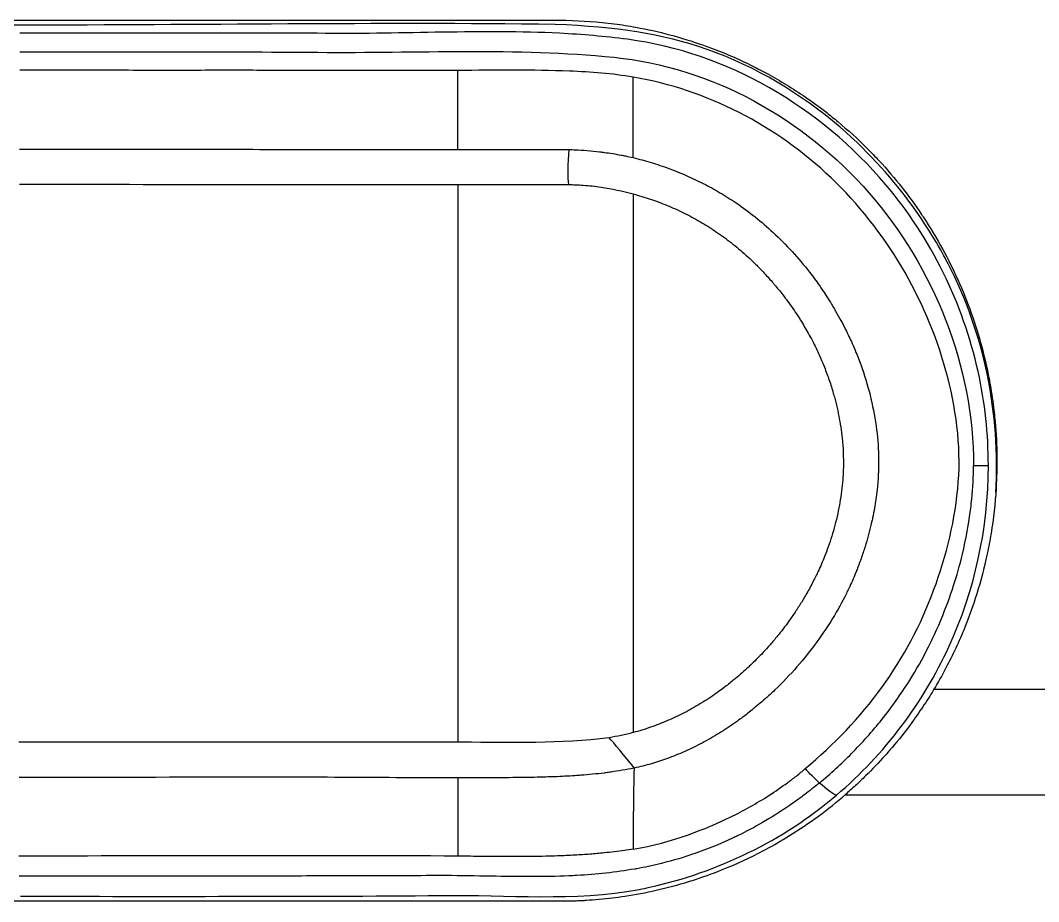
# Model space of a CAD drawing. Header units: millimetres. Extents: x 0 to 4378, y 0 to 2376.
# Drawn here: x 777.22 to 788.84, y 1974.41 to 1984.46 of the extents above; entities that cross this region are included whole.
import ezdxf

# ---------------------------------------------------------------- set-up
doc = ezdxf.new("R2010")
doc.units = ezdxf.units.MM
doc.header["$LTSCALE"] = 0.2

# ---------------------------------------------------------------- blocks, each defined once
blk = doc.blocks.new('A$Ce3085cef_1')
for p, q in [((-0.09, -181.938), (6.228, -181.938)), ((10.877, -187.015), (11.045, -187.015)), ((6.994, -187.526), (6.994, -187.526)), ((9.314, -187.618), (9.314, -187.618))]:
    blk.add_line(p, q)
for start, end in [(39.2565, 39.2802), (345.8671, 345.8682)]:
    blk.add_arc((-2, -188.4), 7.25, start, end)
for centre, major_axis, ratio, start_param, end_param in [((4.979, -184.743), (-0.003, -9.195), 0.001532, 1.716105, 1.816012), ((6.991, -184.849), (0, -9.199), 0.000256, 1.717574, 1.81944), ((-0.057, -181.898), (41.434, -0.183), 0.03628, 4.834741, 4.865555), ((6.295, -183.492), (-0.024, -0.358), 0.119275, 4.493179, 5.819858), ((6.937, -190.404), (-0.251, 0.316), 0.0374, 4.495161, 5.810614), ((5.037, -346.402), (-0.038, 181.916), 0.000114, 0.542193, 0.55163)]:
    blk.add_ellipse(centre, major_axis=major_axis, ratio=ratio, start_param=start_param, end_param=end_param)
for points, knots in [([(6.102, -181.984), (4.069, -181.961), (2.036, -181.992), (0.004, -181.994), (-2.242, -181.996), (-4.07, -181.961), (-6.094, -181.984)], [-1.156807, -1.156807, -1.156807, -1.156807, -0.607264, -0.607264, -0.607264, 0, 0, 0, 0]), ([(11.13, -187.324), (11.156, -186.876), (11.124, -186.423), (10.943, -185.543), (10.794, -185.115), (10.431, -184.414), (10.06, -183.765), (8.906, -182.773), (8.393, -182.466), (7.314, -182.085), (6.804, -182.017), (6.102, -181.984)], [-1.723844, -1.723844, -1.723844, -1.723844, -1.25618, -1.25618, -0.788612, -0.788612, -0.434682, -0.434682, -0.21107, -0.21107, 0, 0, 0, 0]), ([(6.228, -181.938), (6.412, -181.942), (6.596, -181.955), (6.778, -181.979), (6.86, -181.989), (6.941, -182.002), (7.023, -182.017), (7.154, -182.04), (7.284, -182.069), (7.413, -182.103), (7.542, -182.138), (7.669, -182.177), (7.795, -182.222), (7.822, -182.231), (7.848, -182.24), (7.875, -182.25), (8.037, -182.311), (8.195, -182.379), (8.35, -182.456), (8.41, -182.486), (8.469, -182.517), (8.528, -182.549), (8.674, -182.629), (8.816, -182.716), (8.954, -182.81), (9.038, -182.868), (9.12, -182.928), (9.201, -182.991), (9.243, -183.024), (9.286, -183.058), (9.327, -183.093), (9.443, -183.189), (9.555, -183.291), (9.662, -183.398), (9.708, -183.444), (9.753, -183.491), (9.798, -183.539), (9.89, -183.638), (9.978, -183.742), (10.062, -183.848), (10.139, -183.946), (10.212, -184.047), (10.282, -184.151), (10.288, -184.16), (10.294, -184.169), (10.301, -184.179), (10.381, -184.3), (10.456, -184.424), (10.526, -184.552), (10.587, -184.664), (10.643, -184.778), (10.695, -184.893), (10.752, -185.019), (10.804, -185.148), (10.85, -185.278), (10.895, -185.404), (10.935, -185.533), (10.97, -185.662), (10.999, -185.772), (11.025, -185.884), (11.047, -185.996), (11.052, -186.017), (11.056, -186.039), (11.06, -186.06), (11.077, -186.157), (11.092, -186.253), (11.104, -186.35), (11.109, -186.388), (11.113, -186.426), (11.117, -186.464), (11.131, -186.599), (11.139, -186.734), (11.142, -186.869), (11.144, -186.989), (11.142, -187.108), (11.136, -187.227), (11.135, -187.244), (11.134, -187.261), (11.133, -187.278), (11.123, -187.45), (11.104, -187.621), (11.076, -187.79), (11.063, -187.868), (11.049, -187.945), (11.032, -188.022), (11.028, -188.044), (11.023, -188.066), (11.018, -188.087), (10.984, -188.237), (10.943, -188.386), (10.896, -188.531), (10.86, -188.643), (10.819, -188.753), (10.776, -188.862), (10.711, -189.021), (10.638, -189.178), (10.558, -189.329), (10.515, -189.41), (10.471, -189.489), (10.424, -189.566)], [0, 0, 0, 0, 0.055914, 0.055914, 0.055914, 0.08097, 0.08097, 0.08097, 0.121424, 0.121424, 0.121424, 0.161837, 0.161837, 0.161837, 0.170338, 0.170338, 0.170338, 0.22259, 0.22259, 0.22259, 0.242723, 0.242723, 0.242723, 0.293046, 0.293046, 0.293046, 0.323756, 0.323756, 0.323756, 0.339954, 0.339954, 0.339954, 0.385271, 0.385271, 0.385271, 0.404923, 0.404923, 0.404923, 0.445637, 0.445637, 0.445637, 0.483022, 0.483022, 0.483022, 0.486367, 0.486367, 0.486367, 0.529798, 0.529798, 0.529798, 0.567725, 0.567725, 0.567725, 0.609205, 0.609205, 0.609205, 0.64949, 0.64949, 0.64949, 0.683783, 0.683783, 0.683783, 0.690347, 0.690347, 0.690347, 0.719657, 0.719657, 0.719657, 0.731029, 0.731029, 0.731029, 0.77175, 0.77175, 0.77175, 0.807746, 0.807746, 0.807746, 0.812891, 0.812891, 0.812891, 0.864988, 0.864988, 0.864988, 0.888889, 0.888889, 0.888889, 0.895661, 0.895661, 0.895661, 0.942481, 0.942481, 0.942481, 0.978394, 0.978394, 0.978394, 1.031247, 1.031247, 1.031247, 1.059149, 1.059149, 1.059149, 1.059149]), ([(11.045, -187.015), (11.045, -186.656), (10.92, -185.498), (10.391, -184.422), (9.127, -182.928), (8.065, -182.304), (6.67, -182.121), (6.412, -182.099), (6.153, -182.086), (5.267, -182.042), (4.373, -182.097), (2.99, -182.081), (2.5, -182.084), (2.01, -182.086), (1.92, -182.086), (1.252, -182.087), (0.58, -182.086), (-0.002, -182.086), (-0.005, -182.086)], [-123.959245, -123.959245, -123.959245, -123.959245, -122.889524, -120.519259, -120.519259, -117.078659, -117.078659, -116.300035, -116.300035, -116.300035, -113.638059, -113.638059, -112.182288, -112.182288, -112.182288, -111.916864, -110.197458, -110.190469, -110.190469, -110.190469, -110.190469]), ([(-0.005, -182.296), (1.131, -182.3), (2.266, -182.293), (4.528, -182.313), (5.655, -182.248), (7.891, -182.472), (8.943, -183.057), (10.429, -184.763), (10.876, -185.889), (10.877, -187.015)], [0, 0, 0, 0, 3.441683, 3.441683, 6.883366, 6.883366, 10.325049, 10.325049, 13.766731, 13.766731, 13.766731, 13.766731]), ([(4.994, -182.511), (4.75, -182.509), (4.506, -182.51), (4.261, -182.511), (4.239, -182.511), (4.217, -182.511), (4.195, -182.511), (4.013, -182.512), (3.832, -182.512), (3.65, -182.512), (3.605, -182.512), (3.56, -182.512), (3.514, -182.512), (3.484, -182.512), (3.454, -182.512), (3.424, -182.512), (3.39, -182.511), (3.356, -182.511), (3.322, -182.511), (3.067, -182.509), (2.812, -182.509), (2.557, -182.508), (2.523, -182.508), (2.489, -182.508), (2.456, -182.508), (2.193, -182.508), (1.93, -182.509), (1.666, -182.509), (1.378, -182.509), (1.09, -182.508), (0.802, -182.507), (0.538, -182.507), (0.274, -182.506), (0.01, -182.506), (0.005, -182.506), (0, -182.506), (-0.004, -182.506)], [-18.712231, -18.712231, -18.712231, -18.712231, -17.96021, -17.96021, -17.96021, -17.892214, -17.892214, -17.892214, -17.333339, -17.333339, -17.333339, -17.194469, -17.194469, -17.194469, -17.101944, -17.101944, -17.101944, -16.997475, -16.997475, -16.997475, -16.213042, -16.213042, -16.213042, -16.10971, -16.10971, -16.10971, -15.300883, -15.300883, -15.300883, -14.415103, -14.415103, -14.415103, -13.60411, -13.60411, -13.60411, -13.589462, -13.589462, -13.589462, -13.589462]), ([(8.953, -190.472), (9.283, -190.2), (9.58, -189.887), (10.079, -189.203), (10.275, -188.832), (10.567, -188.043), (10.671, -187.626), (10.734, -186.78), (10.676, -186.349), (10.33, -185.102), (9.876, -184.329), (8.627, -183.141), (7.834, -182.727), (6.994, -182.587)], [-31.415738, -31.415738, -31.415738, -31.415738, -30.087278, -30.087278, -28.758819, -28.758819, -27.43036, -27.43036, -26.101901, -26.101901, -23.444982, -23.444982, -20.788547, -20.788547, -20.788547, -20.788547]), ([(-0.006, -183.407), (0.83, -183.407), (1.665, -183.408), (2.708, -183.409), (2.916, -183.41), (3.281, -183.41), (3.437, -183.41), (4.06, -183.411), (4.527, -183.411), (4.994, -183.412)], [-0.5012623, -0.5012623, -0.5012623, -0.5012623, -0.2506621, -0.2506621, -0.1880427, -0.1880427, -0.1410103, -0.1410103, -0.0000618, -0.0000618, -0.0000618, -0.0000618]), ([(6.258, -183.411), (6.282, -183.412), (6.307, -183.413), (6.331, -183.414), (6.424, -183.418), (6.516, -183.426), (6.609, -183.437), (6.627, -183.439), (6.645, -183.442), (6.663, -183.444), (6.728, -183.453), (6.793, -183.463), (6.858, -183.475), (6.873, -183.478), (6.889, -183.481), (6.905, -183.485), (6.934, -183.491), (6.964, -183.497), (6.994, -183.504)], [-16.9650672, -16.9650672, -16.9650672, -16.9650672, -16.8938577, -16.8938577, -16.8938577, -16.6195135, -16.6195135, -16.6195135, -16.565263, -16.565263, -16.565263, -16.3716613, -16.3716613, -16.3716613, -16.3245232, -16.3245232, -16.3245232, -16.2348262, -16.2348262, -16.2348262, -16.2348262]), ([(6.994, -183.504), (7.062, -183.521), (7.13, -183.539), (7.198, -183.56), (7.265, -183.58), (7.333, -183.603), (7.399, -183.627), (7.466, -183.652), (7.532, -183.679), (7.598, -183.707), (7.663, -183.736), (7.728, -183.766), (7.792, -183.799), (7.857, -183.832), (7.921, -183.867), (7.983, -183.904), (8.046, -183.941), (8.108, -183.98), (8.169, -184.021), (8.317, -184.122), (8.458, -184.234), (8.59, -184.357), (8.74, -184.497), (8.879, -184.649), (9.005, -184.811), (9.044, -184.861), (9.082, -184.911), (9.118, -184.963), (9.129, -184.979), (9.14, -184.995), (9.151, -185.011), (9.187, -185.065), (9.222, -185.119), (9.256, -185.174), (9.266, -185.192), (9.277, -185.21), (9.288, -185.228), (9.293, -185.237), (9.298, -185.246), (9.303, -185.255), (9.323, -185.29), (9.343, -185.325), (9.362, -185.36), (9.381, -185.394), (9.398, -185.429), (9.416, -185.464), (9.442, -185.516), (9.467, -185.569), (9.491, -185.622), (9.506, -185.656), (9.521, -185.691), (9.535, -185.725), (9.557, -185.778), (9.578, -185.831), (9.597, -185.884), (9.6, -185.892), (9.602, -185.9), (9.605, -185.908), (9.684, -186.134), (9.739, -186.368), (9.77, -186.606), (9.799, -186.835), (9.8, -187.065), (9.776, -187.292), (9.772, -187.328), (9.768, -187.365), (9.763, -187.401), (9.758, -187.435), (9.752, -187.468), (9.746, -187.501), (9.74, -187.538), (9.732, -187.574), (9.725, -187.611), (9.721, -187.628), (9.717, -187.645), (9.713, -187.662), (9.704, -187.704), (9.693, -187.745), (9.683, -187.786), (9.672, -187.826), (9.66, -187.867), (9.648, -187.907), (9.635, -187.952), (9.62, -187.997), (9.605, -188.042), (9.589, -188.09), (9.571, -188.138), (9.553, -188.185), (9.549, -188.194), (9.546, -188.203), (9.542, -188.212), (9.539, -188.221), (9.535, -188.23), (9.531, -188.24), (9.507, -188.299), (9.481, -188.359), (9.453, -188.417), (9.444, -188.436), (9.435, -188.455), (9.425, -188.474), (9.329, -188.668), (9.216, -188.853), (9.088, -189.027), (8.946, -189.221), (8.786, -189.404), (8.611, -189.572), (8.587, -189.596), (8.562, -189.619), (8.537, -189.642), (8.488, -189.687), (8.438, -189.73), (8.386, -189.772), (8.378, -189.778), (8.371, -189.785), (8.363, -189.791), (8.322, -189.824), (8.28, -189.856), (8.238, -189.888), (8.219, -189.902), (8.201, -189.915), (8.182, -189.929), (8.121, -189.973), (8.058, -190.015), (7.995, -190.054), (7.932, -190.094), (7.868, -190.131), (7.803, -190.167), (7.738, -190.201), (7.673, -190.234), (7.606, -190.265), (7.54, -190.295), (7.473, -190.322), (7.405, -190.348), (7.398, -190.35), (7.391, -190.353), (7.384, -190.356), (7.323, -190.378), (7.262, -190.398), (7.201, -190.416), (7.136, -190.434), (7.071, -190.451), (7.004, -190.465)], [-16.234798, -16.234798, -16.234798, -16.234798, -16.026959, -16.026959, -16.026959, -15.818142, -15.818142, -15.818142, -15.608132, -15.608132, -15.608132, -15.39666, -15.39666, -15.39666, -15.183436, -15.183436, -15.183436, -14.968149, -14.968149, -14.968149, -14.441384, -14.441384, -14.441384, -13.841738, -13.841738, -13.841738, -13.657657, -13.657657, -13.657657, -13.601016, -13.601016, -13.601016, -13.412105, -13.412105, -13.412105, -13.35156, -13.35156, -13.35156, -13.32125, -13.32125, -13.32125, -13.203501, -13.203501, -13.203501, -13.09019, -13.09019, -13.09019, -12.919316, -12.919316, -12.919316, -12.809467, -12.809467, -12.809467, -12.642849, -12.642849, -12.642849, -12.618729, -12.618729, -12.618729, -11.917254, -11.917254, -11.917254, -11.240825, -11.240825, -11.240825, -11.131708, -11.131708, -11.131708, -11.032541, -11.032541, -11.032541, -10.922432, -10.922432, -10.922432, -10.870941, -10.870941, -10.870941, -10.745498, -10.745498, -10.745498, -10.621827, -10.621827, -10.621827, -10.482677, -10.482677, -10.482677, -10.333957, -10.333957, -10.333957, -10.305209, -10.305209, -10.305209, -10.27642, -10.27642, -10.27642, -10.086765, -10.086765, -10.086765, -10.024469, -10.024469, -10.024469, -9.391969, -9.391969, -9.391969, -8.682835, -8.682835, -8.682835, -8.583471, -8.583471, -8.583471, -8.390355, -8.390355, -8.390355, -8.360443, -8.360443, -8.360443, -8.207277, -8.207277, -8.207277, -8.139102, -8.139102, -8.139102, -7.919546, -7.919546, -7.919546, -7.702043, -7.702043, -7.702043, -7.486681, -7.486681, -7.486681, -7.273538, -7.273538, -7.273538, -7.251281, -7.251281, -7.251281, -7.062748, -7.062748, -7.062748, -6.865662, -6.865662, -6.865662, -6.865662]), ([(4.994, -183.811), (5.182, -183.81), (5.377, -183.811), (5.774, -183.811), (6.054, -183.812), (6.254, -183.811)], [0.00009, 0.00009, 0.00009, 0.00009, 0.0569922, 0.0569922, 0.1141254, 0.1141254, 0.1141254, 0.1141254]), ([(4.994, -183.811), (4.994, -183.969), (4.994, -184.129), (4.994, -184.453), (4.994, -184.618), (4.994, -184.95), (4.994, -185.116), (4.994, -185.445), (4.994, -185.607), (4.994, -185.932), (4.994, -186.096), (4.994, -186.425), (4.994, -186.59), (4.994, -186.844), (4.994, -186.932), (4.994, -187.196), (4.994, -187.373), (4.994, -187.733), (4.994, -187.915), (4.994, -188.283), (4.994, -188.468), (4.994, -188.838), (4.994, -189.023), (4.994, -189.316), (4.994, -189.423), (4.994, -189.742), (4.994, -189.955), (4.994, -190.17)], [1.942734, 1.942734, 1.942734, 1.942734, 2.457474, 2.457474, 2.98419, 2.98419, 3.510907, 3.510907, 4.015962, 4.015962, 4.522549, 4.522549, 5.027309, 5.027309, 5.294969, 5.294969, 5.829294, 5.829294, 6.374332, 6.374332, 6.921029, 6.921029, 7.461655, 7.461655, 7.771433, 7.771433, 8.384461, 8.384461, 8.384461, 8.384461]), ([(6.254, -183.811), (6.31, -183.812), (6.367, -183.814), (6.491, -183.823), (6.56, -183.83), (6.751, -183.859), (6.874, -183.885), (6.994, -183.918)], [0.000001, 0.000001, 0.000001, 0.000001, 0.01709368, 0.01709368, 0.0378542, 0.0378542, 0.07570865, 0.07570865, 0.07570865, 0.07570865]), ([(6.994, -183.918), (7.059, -183.935), (7.124, -183.955), (7.188, -183.977), (7.253, -183.998), (7.317, -184.022), (7.38, -184.048), (7.443, -184.075), (7.506, -184.103), (7.568, -184.133), (7.631, -184.164), (7.693, -184.197), (7.753, -184.232), (7.815, -184.268), (7.875, -184.305), (7.934, -184.345), (7.994, -184.385), (8.053, -184.428), (8.11, -184.473), (8.168, -184.518), (8.225, -184.566), (8.28, -184.616), (8.307, -184.64), (8.333, -184.664), (8.358, -184.688), (8.388, -184.717), (8.417, -184.746), (8.446, -184.776), (8.456, -184.786), (8.466, -184.797), (8.476, -184.808), (8.511, -184.845), (8.545, -184.883), (8.579, -184.921), (8.587, -184.931), (8.595, -184.94), (8.603, -184.95), (8.636, -184.989), (8.669, -185.029), (8.701, -185.07), (8.719, -185.094), (8.737, -185.117), (8.755, -185.141), (8.795, -185.195), (8.833, -185.25), (8.87, -185.306), (8.88, -185.322), (8.89, -185.338), (8.9, -185.354), (8.931, -185.403), (8.961, -185.453), (8.989, -185.504), (9.006, -185.534), (9.022, -185.564), (9.038, -185.594), (9.066, -185.648), (9.093, -185.703), (9.118, -185.759), (9.135, -185.797), (9.152, -185.836), (9.167, -185.875), (9.187, -185.924), (9.206, -185.974), (9.223, -186.024), (9.241, -186.073), (9.257, -186.123), (9.272, -186.174)], [-16.152776, -16.152776, -16.152776, -16.152776, -15.932591, -15.932591, -15.932591, -15.710852, -15.710852, -15.710852, -15.486951, -15.486951, -15.486951, -15.260236, -15.260236, -15.260236, -15.029975, -15.029975, -15.029975, -14.795327, -14.795327, -14.795327, -14.555298, -14.555298, -14.555298, -14.440386, -14.440386, -14.440386, -14.307585, -14.307585, -14.307585, -14.260198, -14.260198, -14.260198, -14.096875, -14.096875, -14.096875, -14.057169, -14.057169, -14.057169, -13.890926, -13.890926, -13.890926, -13.796099, -13.796099, -13.796099, -13.581276, -13.581276, -13.581276, -13.520847, -13.520847, -13.520847, -13.33325, -13.33325, -13.33325, -13.223467, -13.223467, -13.223467, -13.025499, -13.025499, -13.025499, -12.889361, -12.889361, -12.889361, -12.716849, -12.716849, -12.716849, -12.546701, -12.546701, -12.546701, -12.546701]), ([(6.994, -183.918), (6.994, -184.087), (6.994, -184.258), (6.994, -185.234), (6.994, -186.09), (6.994, -186.95), (6.994, -187.796), (6.994, -188.631), (6.994, -189.652), (6.994, -189.856), (6.994, -190.06)], [1.993029, 1.993029, 1.993029, 1.993029, 2.541442, 2.541442, 5.082989, 5.1247, 5.1247, 7.624618, 7.624618, 8.25646, 8.25646, 8.25646, 8.25646]), ([(9.272, -186.174), (9.277, -186.193), (9.283, -186.211), (9.288, -186.23), (9.3, -186.273), (9.31, -186.315), (9.32, -186.358), (9.329, -186.399), (9.338, -186.441), (9.345, -186.482), (9.353, -186.524), (9.36, -186.566), (9.366, -186.608), (9.371, -186.65), (9.376, -186.693), (9.38, -186.736), (9.381, -186.74), (9.381, -186.744), (9.381, -186.748), (9.386, -186.798), (9.389, -186.847), (9.39, -186.895), (9.39, -186.899), (9.39, -186.903), (9.39, -186.907), (9.391, -186.928), (9.391, -186.949), (9.391, -186.97), (9.391, -186.991), (9.391, -187.012), (9.391, -187.033), (9.39, -187.072), (9.388, -187.11), (9.385, -187.149), (9.383, -187.19), (9.379, -187.232), (9.374, -187.273), (9.369, -187.317), (9.363, -187.361), (9.356, -187.405), (9.35, -187.446), (9.342, -187.488), (9.333, -187.53), (9.324, -187.574), (9.314, -187.618), (9.303, -187.662), (9.3, -187.673), (9.297, -187.684), (9.294, -187.695), (9.283, -187.737), (9.271, -187.779), (9.258, -187.82), (9.246, -187.861), (9.232, -187.902), (9.218, -187.943), (9.204, -187.98), (9.19, -188.017), (9.176, -188.054), (9.153, -188.11), (9.13, -188.165), (9.104, -188.219), (9.086, -188.258), (9.068, -188.296), (9.048, -188.334), (9.025, -188.38), (9.001, -188.425), (8.975, -188.47), (8.955, -188.505), (8.934, -188.541), (8.912, -188.576), (8.889, -188.613), (8.865, -188.65), (8.841, -188.687), (8.817, -188.722), (8.793, -188.756), (8.769, -188.79), (8.748, -188.819), (8.726, -188.848), (8.705, -188.877), (8.693, -188.891), (8.682, -188.906), (8.671, -188.92), (8.653, -188.942), (8.636, -188.964), (8.618, -188.985), (8.59, -189.019), (8.562, -189.052), (8.533, -189.084), (8.509, -189.111), (8.484, -189.138), (8.459, -189.164), (8.418, -189.207), (8.375, -189.25), (8.331, -189.291), (8.319, -189.303), (8.306, -189.315), (8.294, -189.327), (8.244, -189.373), (8.193, -189.417), (8.14, -189.46), (8.134, -189.465), (8.128, -189.47), (8.122, -189.475), (8.086, -189.504), (8.05, -189.532), (8.013, -189.56), (7.99, -189.577), (7.968, -189.593), (7.945, -189.609), (7.886, -189.651), (7.825, -189.691), (7.763, -189.728), (7.702, -189.766), (7.64, -189.801), (7.576, -189.834), (7.514, -189.866), (7.45, -189.896), (7.385, -189.924), (7.321, -189.951), (7.257, -189.977), (7.191, -189.999), (7.126, -190.022), (7.06, -190.042), (6.994, -190.06)], [-12.546701, -12.546701, -12.546701, -12.546701, -12.483026, -12.483026, -12.483026, -12.341111, -12.341111, -12.341111, -12.204741, -12.204741, -12.204741, -12.067764, -12.067764, -12.067764, -11.928811, -11.928811, -11.928811, -11.915365, -11.915365, -11.915365, -11.755971, -11.755971, -11.755971, -11.742692, -11.742692, -11.742692, -11.674601, -11.674601, -11.674601, -11.605161, -11.605161, -11.605161, -11.478618, -11.478618, -11.478618, -11.341953, -11.341953, -11.341953, -11.197976, -11.197976, -11.197976, -11.061509, -11.061509, -11.061509, -10.916193, -10.916193, -10.916193, -10.879513, -10.879513, -10.879513, -10.740833, -10.740833, -10.740833, -10.602154, -10.602154, -10.602154, -10.47376, -10.47376, -10.47376, -10.279513, -10.279513, -10.279513, -10.141882, -10.141882, -10.141882, -9.976487, -9.976487, -9.976487, -9.844478, -9.844478, -9.844478, -9.702254, -9.702254, -9.702254, -9.566809, -9.566809, -9.566809, -9.450571, -9.450571, -9.450571, -9.391324, -9.391324, -9.391324, -9.300813, -9.300813, -9.300813, -9.160415, -9.160415, -9.160415, -9.043812, -9.043812, -9.043812, -8.849774, -8.849774, -8.849774, -8.794334, -8.794334, -8.794334, -8.576118, -8.576118, -8.576118, -8.550886, -8.550886, -8.550886, -8.401614, -8.401614, -8.401614, -8.312237, -8.312237, -8.312237, -8.077395, -8.077395, -8.077395, -7.845945, -7.845945, -7.845945, -7.617594, -7.617594, -7.617594, -7.392075, -7.392075, -7.392075, -7.169122, -7.169122, -7.169122, -7.169122]), ([(9.117, -190.635), (9.245, -190.529), (9.368, -190.416), (9.485, -190.298), (9.607, -190.175), (9.722, -190.045), (9.83, -189.911), (9.943, -189.769), (10.048, -189.622), (10.144, -189.47), (10.223, -189.344), (10.296, -189.215), (10.362, -189.083), (10.372, -189.063), (10.382, -189.043), (10.392, -189.023), (10.393, -189.02), (10.395, -189.017), (10.396, -189.014), (10.399, -189.008), (10.402, -189.002), (10.404, -188.996), (10.473, -188.854), (10.534, -188.707), (10.589, -188.557), (10.609, -188.503), (10.628, -188.448), (10.645, -188.394), (10.685, -188.273), (10.719, -188.15), (10.749, -188.026), (10.791, -187.854), (10.823, -187.679), (10.844, -187.503), (10.849, -187.467), (10.853, -187.431), (10.856, -187.395), (10.869, -187.269), (10.876, -187.142), (10.877, -187.015)], [37.039421, 37.039421, 37.039421, 37.039421, 37.54793, 37.54793, 37.54793, 38.079479, 38.079479, 38.079479, 38.638169, 38.638169, 38.638169, 39.100683, 39.100683, 39.100683, 39.171147, 39.171147, 39.171147, 39.181422, 39.181422, 39.181422, 39.201484, 39.201484, 39.201484, 39.69909, 39.69909, 39.69909, 39.877994, 39.877994, 39.877994, 40.272392, 40.272392, 40.272392, 40.820527, 40.820527, 40.820527, 40.93212, 40.93212, 40.93212, 41.323422, 41.323422, 41.323422, 41.323422]), ([(9.311, -190.774), (9.866, -190.304), (10.301, -189.72), (10.888, -188.444), (11.046, -187.732), (11.045, -187.015)], [-128.243245, -128.243245, -128.243245, -128.243245, -126.101245, -126.101245, -123.959245, -123.959245, -123.959245, -123.959245]), ([(10.424, -189.566), (10.421, -189.571), (10.418, -189.577), (10.415, -189.582), (10.398, -189.608), (10.381, -189.637), (10.362, -189.666), (10.341, -189.699), (10.32, -189.732), (10.298, -189.765), (10.255, -189.83), (10.209, -189.894), (10.163, -189.958), (10.094, -190.051), (10.022, -190.142), (9.946, -190.231), (9.919, -190.262), (9.892, -190.293), (9.865, -190.324), (9.794, -190.403), (9.72, -190.48), (9.644, -190.555), (9.606, -190.592), (9.568, -190.629), (9.529, -190.665), (9.509, -190.683), (9.489, -190.701), (9.47, -190.718), (9.449, -190.737), (9.43, -190.754), (9.412, -190.77)], [0.0000177, 0.0000177, 0.0000177, 0.0000177, 0.0018436, 0.0018436, 0.0018436, 0.0113111, 0.0113111, 0.0113111, 0.0219172, 0.0219172, 0.0219172, 0.0430262, 0.0430262, 0.0430262, 0.0740295, 0.0740295, 0.0740295, 0.0849798, 0.0849798, 0.0849798, 0.113141, 0.113141, 0.113141, 0.1272106, 0.1272106, 0.1272106, 0.1342458, 0.1342458, 0.1342458, 0.1416401, 0.1416401, 0.1416401, 0.1416401]), ([(10.424, -189.566), (14.455, -189.566), (18.319, -189.566), (23.818, -189.566), (25.726, -189.566), (29.236, -189.566), (30.836, -189.566), (33.732, -189.566), (35.038, -189.566), (37.259, -189.566), (38.179, -189.566), (39.644, -189.566), (40.19, -189.566), (40.802, -189.566), (40.94, -189.566), (40.94, -189.566)], [-0.9999997, -0.9999997, -0.9999997, -0.9999997, -0.8874103, -0.8874103, -0.8234994, -0.8234994, -0.7595886, -0.7595886, -0.6956777, -0.6956777, -0.6317668, -0.6317668, -0.5678559, -0.5678559, -0.5152333, -0.5152333, -0.5152333, -0.5152333]), ([(6.719, -190.118), (6.165, -190.19), (5.605, -190.172), (5.028, -190.17), (5.011, -190.17), (4.994, -190.17)], [-6.865662, -6.865662, -6.865662, -6.865662, -5.149247, -5.149247, -5.096195, -5.096195, -5.096195, -5.096195]), ([(6.994, -190.06), (6.948, -190.072), (6.903, -190.083), (6.857, -190.093), (6.811, -190.102), (6.765, -190.111), (6.719, -190.118)], [0, 0, 0, 0, 0.01422053, 0.01422053, 0.01422053, 0.02836464, 0.02836464, 0.02836464, 0.02836464]), ([(4.994, -190.17), (4.452, -190.168), (3.908, -190.168), (2.24, -190.167), (1.112, -190.169), (-0.015, -190.169)], [-5.096168, -5.096168, -5.096168, -5.096168, -3.43283, -3.43283, 0, 0, 0, 0]), ([(7.004, -190.465), (6.91, -190.484), (6.826, -190.498), (6.741, -190.51), (6.731, -190.512), (6.721, -190.513), (6.711, -190.514), (6.695, -190.517), (6.679, -190.519), (6.662, -190.521), (6.574, -190.532), (6.485, -190.54), (6.396, -190.547), (6.374, -190.549), (6.351, -190.55), (6.329, -190.552), (6.252, -190.557), (6.176, -190.561), (6.099, -190.564), (6.095, -190.564), (6.09, -190.564), (6.085, -190.564), (6.056, -190.565), (6.026, -190.566), (5.996, -190.567), (5.909, -190.57), (5.821, -190.571), (5.733, -190.573), (5.709, -190.573), (5.686, -190.573), (5.662, -190.573), (5.551, -190.575), (5.439, -190.575), (5.328, -190.576), (5.307, -190.576), (5.286, -190.576), (5.264, -190.576), (5.237, -190.576), (5.21, -190.576), (5.183, -190.576), (5.12, -190.576), (5.057, -190.577), (4.994, -190.577)], [-6.865662, -6.865662, -6.865662, -6.865662, -6.609399, -6.609399, -6.609399, -6.579813, -6.579813, -6.579813, -6.53091, -6.53091, -6.53091, -6.266176, -6.266176, -6.266176, -6.199058, -6.199058, -6.199058, -5.970801, -5.970801, -5.970801, -5.957017, -5.957017, -5.957017, -5.869205, -5.869205, -5.869205, -5.609456, -5.609456, -5.609456, -5.540502, -5.540502, -5.540502, -5.212131, -5.212131, -5.212131, -5.149586, -5.149586, -5.149586, -5.069835, -5.069835, -5.069835, -4.883829, -4.883829, -4.883829, -4.883829]), ([(6.994, -191.389), (7.437, -191.315), (7.828, -191.157), (8.251, -190.951), (8.403, -190.866), (8.615, -190.73), (8.684, -190.681), (8.786, -190.607), (8.821, -190.582), (8.893, -190.526), (8.924, -190.499), (8.953, -190.472)], [0.0000538, 0.0000538, 0.0000538, 0.0000538, 0.1360295, 0.1360295, 0.2106392, 0.2106392, 0.2494225, 0.2494225, 0.2689535, 0.2689535, 0.2912981, 0.2912981, 0.2912981, 0.2912981]), ([(4.994, -190.577), (4.576, -190.577), (4.159, -190.573), (3.324, -190.569), (2.899, -190.57), (1.653, -190.57), (0.821, -190.571), (-0.011, -190.572)], [-0.4993421, -0.4993421, -0.4993421, -0.4993421, -0.3742808, -0.3742808, -0.2496082, -0.2496082, -0.0000001, -0.0000001, -0.0000001, -0.0000001]), ([(9.117, -190.635), (9.061, -190.681), (9.005, -190.725), (8.947, -190.768), (8.9, -190.804), (8.852, -190.839), (8.803, -190.873), (8.719, -190.931), (8.633, -190.988), (8.545, -191.041), (8.52, -191.056), (8.494, -191.071), (8.468, -191.086), (8.377, -191.139), (8.284, -191.189), (8.189, -191.235), (8.175, -191.241), (8.161, -191.248), (8.146, -191.255), (8.14, -191.258), (8.133, -191.261), (8.127, -191.264), (7.971, -191.337), (7.811, -191.4), (7.648, -191.455), (7.619, -191.464), (7.591, -191.474), (7.562, -191.483), (7.432, -191.523), (7.301, -191.558), (7.168, -191.586), (7.124, -191.596), (7.079, -191.604), (7.035, -191.612), (7.028, -191.614), (7.02, -191.615), (7.012, -191.616), (6.793, -191.655), (6.572, -191.677), (6.351, -191.689), (6.32, -191.691), (6.289, -191.693), (6.258, -191.694), (5.983, -191.706), (5.707, -191.703), (5.431, -191.699), (5.261, -191.696), (5.09, -191.693), (4.92, -191.691), (4.85, -191.691), (4.781, -191.69), (4.711, -191.691), (4.704, -191.691), (4.696, -191.691), (4.689, -191.691), (4.382, -191.693), (4.075, -191.694), (3.767, -191.694), (3.638, -191.695), (3.509, -191.695), (3.38, -191.695), (3.074, -191.696), (2.769, -191.696), (2.462, -191.697), (2.427, -191.697), (2.392, -191.697), (2.357, -191.697), (2.352, -191.697), (2.347, -191.697), (2.342, -191.697), (2.045, -191.697), (1.747, -191.698), (1.448, -191.698), (1.147, -191.698), (0.845, -191.698), (0.544, -191.698), (0.368, -191.698), (0.192, -191.698), (0.016, -191.698), (0.007, -191.698), (-0.002, -191.698), (-0.011, -191.698)], [-37.039421, -37.039421, -37.039421, -37.039421, -36.822836, -36.822836, -36.822836, -36.643389, -36.643389, -36.643389, -36.332343, -36.332343, -36.332343, -36.24204, -36.24204, -36.24204, -35.922154, -35.922154, -35.922154, -35.874662, -35.874662, -35.874662, -35.852961, -35.852961, -35.852961, -35.331588, -35.331588, -35.331588, -35.24004, -35.24004, -35.24004, -34.826921, -34.826921, -34.826921, -34.689772, -34.689772, -34.689772, -34.66644, -34.66644, -34.66644, -33.987442, -33.987442, -33.987442, -33.892512, -33.892512, -33.892512, -33.050799, -33.050799, -33.050799, -32.53158, -32.53158, -32.53158, -32.31956, -32.31956, -32.31956, -32.29683, -32.29683, -32.29683, -31.361691, -31.361691, -31.361691, -30.969429, -30.969429, -30.969429, -30.041878, -30.041878, -30.041878, -29.935323, -29.935323, -29.935323, -29.920458, -29.920458, -29.920458, -29.01852, -29.01852, -29.01852, -28.106501, -28.106501, -28.106501, -27.574383, -27.574383, -27.574383, -27.547428, -27.547428, -27.547428, -27.547428]), ([(0.003, -191.927), (0.806, -191.927), (1.61, -191.928), (2.413, -191.927), (3.213, -191.927), (4.011, -191.926), (4.805, -191.917), (5.56, -191.908), (6.319, -191.987), (7.062, -191.848), (7.101, -191.84), (7.14, -191.833), (7.179, -191.824), (7.569, -191.738), (7.949, -191.605), (8.309, -191.429), (8.668, -191.253), (9.006, -191.034), (9.311, -190.774)], [-137.742306, -137.742306, -137.742306, -137.742306, -135.362241, -135.362241, -135.362241, -132.989243, -132.989243, -132.989243, -130.73516, -130.73516, -130.73516, -130.616245, -130.616245, -130.616245, -129.429745, -129.429745, -129.429745, -128.243246, -128.243246, -128.243246, -128.243246]), ([(5.974, -191.98), (5.996, -191.98), (6.017, -191.98), (6.036, -191.98), (6.059, -191.98), (6.081, -191.98), (6.101, -191.98), (6.11, -191.98), (6.118, -191.98), (6.127, -191.98), (6.135, -191.98), (6.144, -191.98), (6.152, -191.98), (6.178, -191.98), (6.202, -191.98), (6.226, -191.98), (6.235, -191.98), (6.244, -191.98), (6.253, -191.979), (6.278, -191.979), (6.302, -191.978), (6.327, -191.978), (6.351, -191.977), (6.375, -191.976), (6.401, -191.974), (6.413, -191.974), (6.424, -191.973), (6.436, -191.973), (6.443, -191.972), (6.449, -191.972), (6.456, -191.971), (6.556, -191.965), (6.656, -191.956), (6.756, -191.944), (6.803, -191.939), (6.851, -191.932), (6.898, -191.925), (7.018, -191.907), (7.137, -191.885), (7.255, -191.858), (7.381, -191.83), (7.506, -191.796), (7.629, -191.758), (7.686, -191.741), (7.743, -191.722), (7.799, -191.702), (7.874, -191.676), (7.948, -191.648), (8.02, -191.619), (8.177, -191.556), (8.33, -191.485), (8.48, -191.406), (8.566, -191.36), (8.651, -191.312), (8.735, -191.261), (8.849, -191.192), (8.96, -191.119), (9.068, -191.041), (9.175, -190.963), (9.28, -190.881), (9.382, -190.795), (9.392, -190.787), (9.401, -190.778), (9.412, -190.77)], [-0.3780935, -0.3780935, -0.3780935, -0.3780935, -0.3727109, -0.3727109, -0.3727109, -0.3664788, -0.3664788, -0.3664788, -0.3638433, -0.3638433, -0.3638433, -0.3610967, -0.3610967, -0.3610967, -0.3527538, -0.3527538, -0.3527538, -0.3494895, -0.3494895, -0.3494895, -0.3408612, -0.3408612, -0.3408612, -0.3325641, -0.3325641, -0.3325641, -0.3289343, -0.3289343, -0.3289343, -0.3269457, -0.3269457, -0.3269457, -0.296525, -0.296525, -0.296525, -0.2821356, -0.2821356, -0.2821356, -0.2455482, -0.2455482, -0.2455482, -0.2065115, -0.2065115, -0.2065115, -0.188521, -0.188521, -0.188521, -0.1647929, -0.1647929, -0.1647929, -0.1138401, -0.1138401, -0.1138401, -0.084333, -0.084333, -0.084333, -0.0442219, -0.0442219, -0.0442219, -0.0042156, -0.0042156, -0.0042156, -0.0002986, -0.0002986, -0.0002986, -0.0002986]), ([(9.412, -190.77), (13.79, -190.77), (17.992, -190.77), (23.765, -190.77), (25.669, -190.77), (29.171, -190.77), (30.768, -190.77), (33.657, -190.77), (34.96, -190.77), (37.176, -190.77), (38.094, -190.77), (39.555, -190.77), (40.1, -190.77), (40.711, -190.77), (40.849, -190.77), (40.849, -190.77)], [0.0000101, 0.0000101, 0.0000101, 0.0000101, 0.1205223, 0.1205223, 0.1837668, 0.1837668, 0.2470112, 0.2470112, 0.3102557, 0.3102557, 0.3735002, 0.3735002, 0.4367446, 0.4367446, 0.4888005, 0.4888005, 0.4888005, 0.4888005]), ([(6.994, -191.389), (6.96, -191.395), (6.926, -191.4), (6.893, -191.405), (6.816, -191.415), (6.739, -191.424), (6.662, -191.432), (6.609, -191.437), (6.555, -191.442), (6.501, -191.447), (6.444, -191.451), (6.387, -191.455), (6.33, -191.458), (6.263, -191.462), (6.196, -191.465), (6.129, -191.467), (6.085, -191.469), (6.041, -191.47), (5.998, -191.471), (5.886, -191.473), (5.774, -191.474), (5.662, -191.474), (5.659, -191.474), (5.655, -191.474), (5.652, -191.474), (5.544, -191.474), (5.436, -191.474), (5.328, -191.473), (5.312, -191.473), (5.296, -191.473), (5.28, -191.473), (5.185, -191.472), (5.089, -191.47), (4.994, -191.47)], [33.655801, 33.655801, 33.655801, 33.655801, 33.760753, 33.760753, 33.760753, 33.999826, 33.999826, 33.999826, 34.167322, 34.167322, 34.167322, 34.344655, 34.344655, 34.344655, 34.552306, 34.552306, 34.552306, 34.688313, 34.688313, 34.688313, 35.03414, 35.03414, 35.03414, 35.045022, 35.045022, 35.045022, 35.377316, 35.377316, 35.377316, 35.42629, 35.42629, 35.42629, 35.7207, 35.7207, 35.7207, 35.7207]), ([(4.994, -191.47), (4.162, -191.46), (3.329, -191.465), (1.658, -191.466), (0.82, -191.467), (-0.017, -191.469)], [35.720727, 35.720727, 35.720727, 35.720727, 38.259702, 38.259702, 40.798702, 40.798702, 40.798702, 40.798702]), ([(-5.974, -191.98), (-3.976, -191.98), (-1.977, -191.98), (2.005, -191.98), (3.987, -191.98), (5.974, -191.98)], [0, 0, 0, 0, 0.606192, 0.606192, 1.212384, 1.212384, 1.212384, 1.212384])]:
    blk.add_open_spline(points, degree=3, knots=knots)
for points in [[(6.267, -182.517), (5.843, -182.503), (5.419, -182.505), (4.994, -182.511)], [(6.993, -182.587), (6.753, -182.544), (6.51, -182.528), (6.267, -182.517)], [(-0.006, -183.808), (1.664, -183.808), (3.335, -183.81), (4.994, -183.811)], [(7.004, -190.465), (6.994, -190.778), (6.994, -191.085), (6.994, -191.389)], [(9.117, -190.635), (9.062, -190.581), (9.007, -190.526), (8.953, -190.472)], [(9.311, -190.774), (9.284, -190.771), (9.2, -190.707), (9.117, -190.635)]]:
    blk.add_open_spline(points, degree=3)

msp = doc.modelspace()

# ---------------------------------------------------------------- block references
msp.add_blockref('A$Ce3085cef_1', (777.219, 2166.397))

doc.saveas('drawing.dxf')
